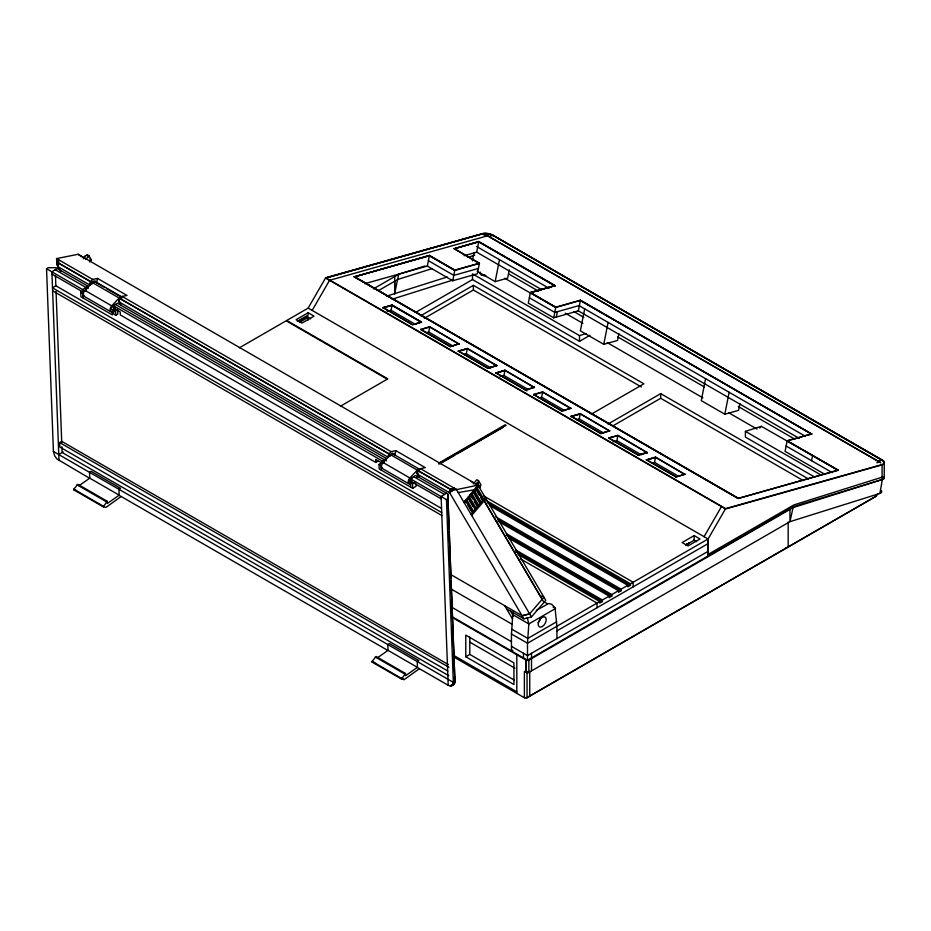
<?xml version="1.0" encoding="UTF-8"?>
<svg xmlns="http://www.w3.org/2000/svg" width="931" height="931" viewBox="0 0 931 931"><rect width="100%" height="100%" fill="white"/><g stroke="black" fill="none" stroke-linecap="round" stroke-linejoin="round"><path stroke-width="1.4" d="M394.697 281.22L394.697 293.498L398.701 274.273L424.943 265.998M424.431 318.239L473.379 289.995L473.379 285.351L643.903 383.816L591.197 414.237M613.029 425.804L660.707 398.27L660.707 393.638L808.376 478.895M340.513 406.172L387.82 378.859L286.701 320.485L308.149 308.103L325.687 277.752L482.491 233.576A7.378 3.072 11.1 0 1 492.767 235.159L882.239 460.03A7.378 3.072 11.1 0 1 882.402 464.464L725.598 508.64L708.084 539.002L708.072 555.993L793.678 506.569L882.739 479.372A7.89 3.387 10.4 0 0 884.241 477.975L884.241 462.276A7.436 3.2 10.3 0 0 882.099 460.054L878.142 461.229M824.761 474.275L785.077 451.372L787.172 440.724L838.016 470.074L761.337 426.328L745.405 431.356L745.394 437.058L814.637 477.044M882.088 479.605L882.088 464.767A7.948 3.387 10.3 0 0 884.054 463.545L884.31 462.719M88.096 288.645L88.003 286.236L55.907 267.697L48.156 267.732L46.55 268.733L53.416 451.477L54.661 455.783L56.931 458.96L89.76 478.359L89.527 472.32L91.133 471.319L120.564 488.31L118.959 489.31L119.18 495.35L388.018 650.56L387.796 644.52L389.402 643.519L418.822 660.51L417.216 661.51L417.449 667.55L448.207 685.309L450.86 686.042L452.734 684.972L453.327 682.365L446.461 499.621L410.35 478.767L415.692 475.427L447.799 493.954L454.933 681.352L453.967 684.39L451.186 684.902M454.107 681.655L453.967 684.39L451.419 685.949M527.225 617.521L528.831 623.933L527.493 643.24L527.493 660.23L452.245 616.788M512.783 650.187L511.445 650.967L511.445 633.976L512.783 614.669A5.679 3.282 -60 0 1 513.318 612.039M57.617 266.08L58.502 259.761L56.5 258.597L57.617 266.08L60.736 271.538M523.92 618.836L449.673 492.767L450.476 489.415L454.409 488.333L456.411 489.485L531.45 616.95L523.92 618.836L506.534 608.804M451.07 580.979L454.922 682.12L453.316 683.121M877.91 493.651L876.408 496.048L527.062 697.738L524.386 697.738L524.386 671.402L526.166 672.426A1.897 1.094 0 0 0 528.843 672.426L789.953 521.674L879.888 493.43L882.355 479.488A6.61 2.874 10 0 0 884.113 477.219M882.111 460.03L492.883 235.345A7.436 3.2 10.3 0 0 488.519 233.809L485.575 233.483A7.948 3.421 10.6 0 0 482.177 233.879L325.524 278.113L482.433 233.914A7.378 3.072 11.1 0 1 489.415 234.181M838.016 470.074L738.167 498.516L354.315 276.903L429.424 255.42L454.84 270.095L479.453 263.159L477.359 273.807L452.745 280.743L427.329 266.068L429.424 255.42M411.362 324.174L383.013 307.556L392.067 305.007L421.487 321.998L413.667 324.512M387.156 311.385L391.043 310.291L392.067 305.007M412.375 324.884L421.487 321.998M420.591 329.621L429.726 326.734L459.076 344.063L429.68 326.956L421.883 329.26M426.095 332.751L428.679 332.018L429.726 326.734M453.979 248.821L478.778 241.513L555.027 285.538L530.344 292.811L555.749 307.486L580.397 300.434M452.745 280.743L454.84 270.095M459.146 343.725L450.01 346.611L459.099 343.946M472.436 260.878L474.054 252.65M478.778 241.513L476.684 252.161L464.104 255.711M496.793 365.452L487.658 368.339L496.793 365.452L467.362 348.462L458.296 351.022L487.984 368.408M463.731 354.478L466.326 353.745L467.362 348.462M746.487 382.024L492.767 235.159M477.114 271.2L495.164 281.627L499.482 259.691M509.292 269.885L507.674 278.113L495.164 281.627M495.886 372.97L504.963 370.422L534.359 387.517L505.009 370.201L495.874 373.087L504.939 370.538M500.075 376.578L503.962 375.484L505.009 370.201M555.027 285.538L530.402 292.474L528.308 303.122L553.724 317.797L578.349 310.861L580.432 300.213L811.727 434.125L580.374 300.55M534.429 387.18L525.305 390.077L534.382 387.412M562.091 411.199L533.579 394.476L542.645 391.928L570.866 408.22L561.73 411.106L570.866 408.22M553.724 317.797L555.819 307.149L580.432 300.213M556.319 317.064L557.366 311.699M539.014 397.944L541.609 397.211L542.645 391.928M584.68 308.871L580.362 330.819L603.777 344.33L617.532 340.455L618.882 333.601M571.168 416.553L580.292 413.655L609.642 430.983L580.246 413.888L571.168 416.436L580.222 413.992M576.661 419.672L579.245 418.95L580.292 413.655M603.777 344.33L608.094 322.394M609.712 430.646L600.588 433.532L609.665 430.867M608.874 437.942L617.881 435.615L647.289 452.722L617.928 435.394L608.874 437.942L638.294 454.933L647.348 452.385M613.005 441.771L616.892 440.677L617.928 435.394M638.294 454.933L647.289 452.722M646.451 460.007L655.564 457.121L684.925 474.449L655.529 457.342L646.451 459.902L655.505 457.458M651.933 463.138L654.528 462.404L655.564 457.121M684.995 474.112L675.871 476.998L684.948 474.333M705.593 378.673L701.276 400.621L724.818 414.214L738.574 410.338L739.924 403.484M724.818 414.214L729.136 392.277M325.547 277.997L725.458 508.873M811.564 460.682L812.542 455.608M725.435 509.001L882.344 464.802A7.378 3.072 11.1 0 0 882.181 460.368L882.239 460.03M882.355 479.488L793.061 507.616L789.953 521.674L789.953 509.408M103.969 287.085L96.615 282.838L97.592 278.45L127.012 295.441L122.147 296.419L120.239 298.642L389.077 453.851L390.392 456.085M418.17 468.491L394.884 455.038L395.861 450.651L425.281 467.641L420.405 468.619L418.496 470.842L450.604 489.369L454.514 488.31M478.511 480.687L480.931 484.795L480.105 487.495L477.684 483.387L478.511 480.687L476.835 479.721L473.251 483.887M312.164 310.419L329.562 280.312L487.576 235.799L880.807 462.8L488.915 236.555L492.883 235.345M704.069 536.687L721.467 506.569M120.879 496.677L105.948 507.407L103.271 506.871L73.852 489.881L73.828 489.182L77.82 484.295L107.251 501.285L107.333 503.485L119.18 495.152L89.748 478.162L79.088 485.668M103.271 506.871L107.251 501.285M419.136 668.877L404.205 679.607L401.54 679.071L372.109 662.081L372.086 661.382L376.089 656.495L405.509 673.485L405.59 675.685L417.437 667.352L388.018 650.362L377.358 657.868M401.54 679.071L405.509 673.485M83.371 258.783L85.128 256.747L84.453 256.362L87.281 254.815L88.957 255.781L91.378 259.889L89.585 261.972M86.28 258.899L88.957 255.781M92.902 282.989L92.122 283.885L90.796 281.651L92.704 279.428L97.592 278.45M57.815 266.58L89.853 285.072L91.506 283.152L90.656 281.709L56.733 262.088L57.78 266.51A2.63 1.525 -60 0 1 58.618 263.217M92.6 282.477L93.973 280.894L94.753 282.233L95.649 281.197L96.615 282.838M389.077 453.851L390.985 451.628L395.861 450.651M389.6 455.771L389.053 453.991L120.076 298.7A2.63 1.513 -60 0 0 119.11 301.621L120.844 304.716M390.811 454.724L392.23 453.071M393.022 454.409L393.906 453.374L394.884 455.038M475.264 485.039L477.009 483.003L477.684 483.387M463.917 502.24L477.987 485.179L78.076 254.291L56.593 258.585L92.704 279.428M464.418 503.077L466.094 501.134L465.151 500.575L466.966 500.122L468.677 498.12L467.734 497.573L469.55 497.119L471.261 495.117L470.318 494.57L472.133 494.105L473.844 492.115L472.901 491.568L474.717 491.103L476.428 489.101L475.485 488.554L477.3 488.1L478.732 486.436L476.323 485.039M471.086 514.412L472.762 512.457L466.094 501.134M472.762 512.457L471.819 511.91L473.635 511.456L475.345 509.455L468.677 498.12M475.345 509.455L474.403 508.908L476.218 508.454L477.94 506.452L471.261 495.117M474.321 501.367L476.986 505.905L478.802 505.44L480.524 503.45L473.844 492.115M474.228 493.826L479.57 502.891L481.385 502.437L483.108 500.436L476.428 489.101M480.815 497.62L482.153 499.889L483.969 499.435L485.4 497.771L478.732 486.436M471.668 515.39L485.982 498.737L545.764 600.309L531.45 616.95M450.453 574.38L522.105 615.752L529.634 613.866L543.948 597.225L541.807 595.98M84.384 296.058A3.782 2.188 -60 0 1 84.989 290.402L92.402 282.582A3.782 2.188 -60 0 1 95.893 282.233M111.138 311.501A3.782 2.188 -60 0 1 111.743 305.845L119.156 298.025A3.782 2.188 -60 0 1 122.298 297.175M382.513 468.188A3.782 2.188 -60 0 1 383.118 462.532L390.531 454.7A3.782 2.188 -60 0 1 394.209 455.026M411.246 483.096A3.782 2.188 -60 0 1 408.313 482.526A3.782 2.188 -60 0 1 409.873 477.975L417.286 470.143A3.782 2.188 -60 0 1 420.428 469.305M416.553 477.603L418.403 475.648M759.731 428.016L761.337 426.328M449.673 492.767L452.326 490.486L477.987 485.179M449.51 492.336L452.326 490.486L418.473 470.981A2.63 1.525 -60 0 0 417.67 474.333L419.241 477.009M57.245 268.477L51.903 271.817L59.002 460.601M86.094 289.82L82.754 291.903L82.661 289.588L88.003 286.236M82.894 295.627L112.314 312.607L112.407 314.934L80.916 296.756L80.753 292.229L82.975 290.833M377.788 461.182L375.787 462.439L120.32 314.946L120.204 311.92L113.512 308.056L113.419 305.729L117.434 303.227L386.272 458.436L386.365 460.845M115.793 315.283L115.63 310.756L117.632 309.499L117.806 314.038L115.793 315.283L113.733 314.096L113.57 309.569L115.572 308.312M112.314 312.607L114.536 311.222M447.811 671.007L59.852 447.031L59.689 442.586L61.69 441.329L448.381 664.583M58.769 454.561L63.052 451.884M384.352 462.009L382.35 463.266L382.257 460.95L386.272 458.436M415.982 483.969L416.064 486.238L412.724 488.321L379.185 468.956L379.01 464.429L382.35 462.335M412.724 488.321L412.549 483.794L414.784 482.398M446.461 493.186L441.108 496.526L448.207 685.309M446.461 499.621L448.067 498.62M454.665 676.697L454.933 681.352L453.327 682.365L53.416 451.477M453.211 683.82L454.817 682.819M450.243 686.031L451.849 685.03M453.013 684.436L454.619 683.435M450.86 686.042L452.454 685.041M452.734 684.972L454.328 683.959L454.328 681.387M239.395 347.798L286.178 320.799L387.284 379.173M308.149 312.746L296.105 319.694L301.993 323.092L314.026 316.133L308.149 312.746L308.149 315.062L297.315 321.311M298.385 321.463L306.811 316.598L310.663 318.821M299.642 322.277L308.405 317.227M373.389 288.889L398.701 274.273M378.405 290.635L397.805 279.44L432.135 268.605M415.889 312.269L472.517 279.579L579.524 341.328L589.94 335.311M420.672 315.784L473.379 285.351M439.199 462.87L505.033 424.862L505.824 425.327L439.199 463.335M438.769 464.045L505.824 425.327M440.002 463.789L454.91 455.189M457.389 453.758L503.345 427.224M608.001 424.07L660.707 393.638M536.326 610.34L548.731 603.497L551.571 604.254L555.027 607.606L556.924 626.249L556.924 638.608M465.779 656.739L513.935 684.529L513.935 662.907L465.779 635.117L465.779 656.739L469.794 654.423L514.238 680.084M694.154 535.593L682.109 542.552L687.997 545.95L700.031 538.991L694.154 535.593L694.154 540.236L685.728 545.101M556.587 621.827L527.83 638.433L511.782 629.17M515.762 549.988L602.392 599.995L602.392 601.542L599.715 603.09L599.715 601.542L527.493 643.24L511.445 633.976M602.392 599.995L609.142 596.108L609.142 597.655L611.807 596.108L611.807 594.56L506.359 533.672M611.807 594.56L618.452 590.731L618.452 592.279L621.117 590.731L621.117 589.183L495.571 516.705M621.117 589.183L627.808 585.331L627.808 586.867L630.485 585.331L630.485 583.784L486.11 500.424M630.485 583.784L708.06 538.991L708.06 555.982L527.493 660.23M556.924 630.892L708.06 543.623M708.06 551.35L527.493 655.599L511.445 646.335M708.084 554.445L793.98 504.893L882.088 477.196M451.419 616.997L526.166 660.16A1.897 1.094 0 0 0 528.843 660.16L793.061 507.616M876.408 496.048L526.853 697.61L524.386 697.738L453.932 657.065M785.275 548.394L788.173 546.986L788.173 522.035M449.464 491.789L452.326 490.486L450.08 489.962M467.851 257.352L474.717 255.187M386.563 296.174L447.264 276.973M392.16 299.188L453.118 279.987M472.517 279.579L472.517 273.877L579.513 335.614L586.158 333.531M484.853 235.438L486.238 235.008L487.576 235.776L486.203 236.195L482.177 233.879M354.28 276.798L429.785 255.525M454.956 248.437L478.732 241.746M354.315 276.903L429.354 255.757L454.77 270.432L479.418 263.38M455.352 248.437L478.709 241.851L554.957 285.875M364.812 283.676L427.736 265.952M478.418 268.442L453.804 275.378L428.388 260.703M382.967 307.777L392.032 305.228L421.464 322.207L413.69 324.407M382.944 307.893L391.998 305.345L421.429 322.335M554.981 285.759L530.367 292.695L555.772 307.37M579.396 305.496L554.783 312.432L529.367 297.757M467.292 348.799L458.238 351.359L467.315 348.683L496.723 365.79M487.669 368.234L496.747 365.674M533.521 394.814L542.598 392.149L570.796 408.558M638.235 455.154L647.313 452.606M787.172 440.724L811.797 433.788M811.751 434.009L787.126 440.945L837.97 470.295M738.132 498.422L837.947 470.411M876.874 462.777L879.446 462.044M449.557 491.196L452.326 490.486L449.766 490.567M522.047 615.717L529.634 613.866M458.227 492.569L474.659 489.753M453.897 677.617L454.584 677.209L454.933 681.352M485.028 274.994L482.549 275.064A4.958 2.863 0 0 0 481.408 275.367M73.852 489.881L76.517 490.416M372.109 662.081L374.786 662.616M487.925 235.974L486.238 235.008M749.001 383.479L882.181 460.368M478.487 241.595L555.109 285.84M580.222 300.341L811.343 433.765M476.602 246.482L549.034 288.296M579.175 305.694L805.268 436.232M476.439 252.022L541.749 289.727M578.174 310.768L799.252 438.396M508.477 273.842L538.618 291.24M573.775 311.548L583.83 317.343M617.73 336.917L704.383 386.959M738.283 406.533L794.795 439.164M530.402 292.474L555.819 307.149M454.049 248.484L479.453 263.159M455.212 249.403L478.185 262.798M504.823 278.288L531.264 293.544M565.245 313.165L582.876 323.336M607.233 342.608L702.882 397.84M728.554 412.666L757.008 429.086M786.136 446.007L832.128 472.564M745.405 431.356L820.933 474.973M429.377 255.641L454.794 270.316M473.379 289.995L641.401 386.993M660.707 398.27L803.372 480.64M354.374 276.565L738.236 498.178M354.339 276.775L738.202 498.399M391.043 310.291L415.563 324.442M428.679 332.018L453.199 346.181M466.326 353.745L490.846 367.908M503.962 375.484L528.482 389.635M541.609 397.211L564.896 410.664M579.245 418.95L603.765 433.101M616.892 440.677L641.412 454.84M654.528 462.404L677.826 475.857M646.51 459.67L675.941 476.66M383.013 307.556L412.433 324.547M420.649 329.283L450.08 346.274M458.296 351.022L487.728 368.001M495.944 372.749L525.363 389.74M533.579 394.476L561.8 410.769M571.227 416.215L600.658 433.194M421.417 329.97L450.301 346.658M495.525 372.761L526.923 390.892M570.889 416.273L601.03 433.683M608.571 438.036L638.713 455.434M646.254 459.786L676.406 477.196M325.687 277.752L725.598 508.64M308.149 308.103L708.084 539.002M693.758 540.003L696.563 541.621M89.702 258.934L91.378 259.889M85.815 259.027L78.076 254.291M470.737 481.257L478.231 485.586M480.105 487.495L477.009 483.003M483.759 495.979L633.161 582.236L633.161 586.867M487.367 502.693L630.485 585.331M482.153 499.889L483.108 500.436M489.706 505.591L627.808 585.331M122.147 296.419L390.985 451.628M420.405 468.619L456.516 489.462M479.57 502.891L480.524 503.45M95.055 281.453L121.81 296.896M106.425 288.505L122.368 297.699M90.796 281.651L58.7 263.124L58.595 259.737M92.402 282.582L119.156 298.025M390.531 454.7L417.286 470.143M476.986 505.905L477.94 506.452M498.085 519.696L621.117 590.731M119.273 302.063L388.25 457.342A2.63 1.525 -60 0 1 389.053 453.991M417.67 474.333L449.708 492.825A2.63 1.525 -60 0 1 450.511 489.473M497.922 521.151L618.452 590.731M55.243 269.734L86.001 287.493L86.141 291.112M115.432 304.472L384.27 459.693L384.352 462.102M413.69 476.684L444.448 494.442M113.419 305.729L382.257 460.95M84.989 290.402L111.743 305.845M383.118 462.532L409.873 477.975M46.55 268.733L82.661 289.588M382.35 463.266L375.67 459.414L375.787 462.439M506.359 535.22L611.807 596.108M113.57 309.569L115.63 310.756M51.985 274.145L82.754 291.903M441.201 498.853L410.443 481.094L410.35 478.767M508.698 538.118L609.142 596.108M80.753 292.229L82.812 293.416L82.975 297.943M379.01 464.429L381.07 465.616L381.245 470.143M412.549 483.794L410.49 482.607L410.664 487.134M381.151 467.828L410.583 484.807M441.282 508.303L55.848 285.782L52.508 287.865L441.713 512.574M515.762 551.536L602.392 601.542M518.113 554.434L599.715 601.542M520.464 558.868L597.05 603.09L597.05 607.722M52.613 290.798L441.829 515.506M543.948 601.775L547.556 603.858M553.119 607.07L555.586 608.49L528.831 623.933L512.783 614.669M450.767 588.811L512.492 624.457M452.245 607.512L511.445 641.692M469.655 642.053L514.983 668.225M453.932 655.517L516.81 691.814M59.689 442.586L448.905 667.294M448.8 675.72L62.109 452.466L61.888 446.671M77.017 484.795L106.448 501.786M375.286 656.995L404.706 673.986M401.761 678.187L404.205 679.607M73.828 489.182L103.248 506.173M372.086 661.382L401.505 678.373M58.188 263.706L56.733 262.088L57.582 265.544M881.273 490.614L881.645 491.161A6.61 2.874 10 0 1 879.888 493.43M477.3 488.1L483.969 499.435M542.156 599.296L484.19 500.82L543.972 602.38M476.148 489.694L479.488 495.362M474.717 491.103L481.385 502.437M472.133 494.105L478.802 505.44M470.318 494.57L472.983 499.097M469.55 497.119L476.218 508.454M467.734 497.573L473.064 506.639M466.966 500.122L473.635 511.456M465.151 500.575L466.478 502.845M467.816 505.114L471.156 510.782M510.549 611.12L513.458 616.054M504.718 605.72L512.492 618.906M87.281 254.815L88.492 256.875M57.873 264.311L56.733 262.088L57.664 264.939M884.299 477.556L884.241 477.103A7.436 3.2 10.4 0 0 884.043 476.649M447.799 493.954L449.103 528.761M449.208 531.659L450.953 578.07M55.464 275.529L55.837 285.677M56.058 291.484L61.725 442.318M579.513 335.614L579.524 341.328M531.508 653.283L531.508 657.914M531.52 658.613L531.52 670.879M529.739 671.239L529.739 696.19L527.062 697.738L527.062 671.402M528.843 660.16L528.843 672.426L525.724 672.17L525.724 659.904M526.166 660.16L526.166 672.426M523.49 653.283L523.49 657.914M516.81 654.749L516.81 693.362M469.794 637.118L469.794 654.423M394.721 276.577L394.721 294.149M308.149 317.378L308.149 320.078M490.311 234.461A7.378 3.072 11.1 0 1 492.697 235.496M113.117 310.977A3.782 2.188 -60 0 1 112.418 311.373M119.983 302.086A2.083 1.199 -60 0 1 118.761 300.666A2.083 1.199 -60 0 1 120.739 298.397M114.222 307.498A2.083 1.199 -60 0 1 112.081 310.011A2.083 1.199 -60 0 1 111.767 307.439A2.083 1.199 -60 0 1 114.117 306.683M418.496 473.984A2.083 1.199 -60 0 1 416.948 472.541A2.083 1.199 -60 0 1 419.474 470.702M411.793 481.071A2.083 1.199 -60 0 1 409.721 481.944A2.083 1.199 -60 0 1 410.001 479.407A2.083 1.199 -60 0 1 412.061 478.522M688.8 542.552A3.026 1.746 60 0 1 686.659 543.785M540.76 617.684A5.679 3.282 -60 0 1 538.013 622.641M89.853 285.061A2.63 1.525 -60 0 1 90.656 281.709M486.029 275.879A4.725 2.06 10 0 1 481.036 274.517A4.725 2.06 10 0 1 480.454 272.143M542.331 626.528A5.679 3.282 -60 0 0 545.624 617.556A5.679 3.282 -60 0 0 538.677 621.803A5.679 3.282 -60 0 0 542.331 626.528"/></g></svg>
